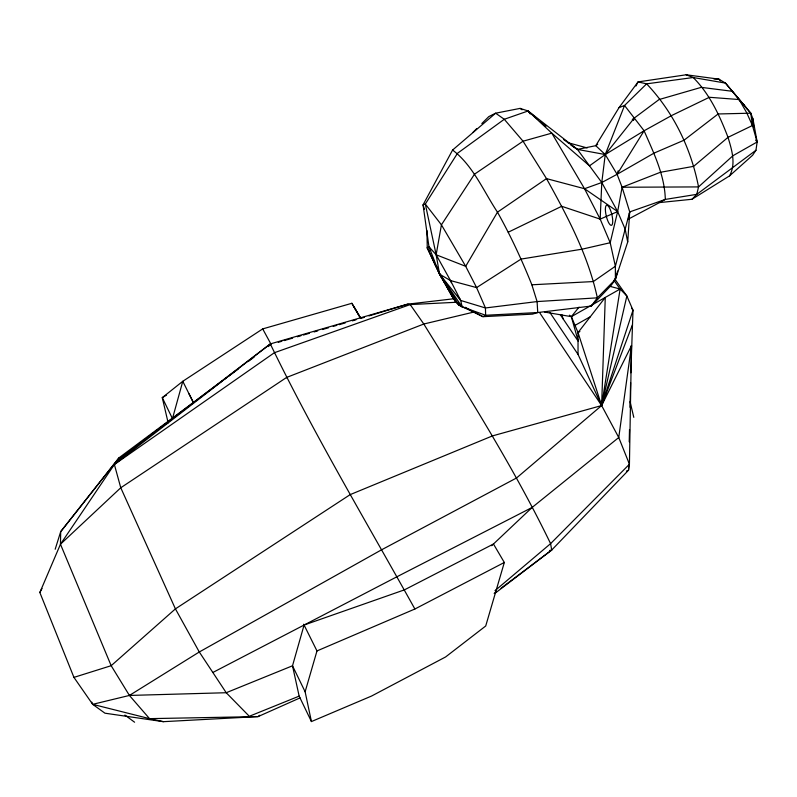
<?xml version="1.0" encoding="UTF-8"?>
<svg xmlns="http://www.w3.org/2000/svg" width="797" height="797" viewBox="0 0 797 797"><rect width="100%" height="100%" fill="white"/><g stroke="black" fill="none" stroke-linecap="round" stroke-linejoin="round"><path stroke-width="1.2" d="M300.08 697.883L258.069 716.593L163.395 721.674L104.955 713.195L92.681 704.339L73.932 677.38L39.85 592.51L60.462 544.221L60.692 531.659L119.062 457.767L222.283 380.956M628.674 465.259L628.554 470.19L551.703 550.05L494.638 593.586M629.222 441.837L629.51 429.503M630.029 407.307L630.606 382.65M630.835 372.787L633.007 310.192L626.86 296.006L614.617 278.771M91.794 702.137L92.681 704.339L129.413 695.442L199.29 651.986L381.414 549.89L516.556 477.971L601.635 405.553L605.272 297.44L578.024 332.588L578.034 354.396L601.635 405.553L618.751 437.523L629.431 464.223L628.554 470.19L626.422 471.057M426.943 230.542L427.252 247.877L439.585 274.178L452.158 296.414L455.685 301.973L458.972 305.092L462.081 306.805L485.632 315.263L537.746 312.544L591.344 306.048L610.93 285.655L615.404 279.428L615.374 266.248L610.203 242.726L600.171 219.115L601.785 182.513L605.242 154.538L624.549 105.483L646.616 83.844L693.201 77.518L725.469 83.097L750.764 113.184L752.916 118.733L757.15 141.986L755.964 150.254L752.617 155.246L729.544 175.878L691.975 199.27L659.478 202.587L627.916 219.354M630.835 356.807L631.473 345.669L601.635 405.553L492.496 435.889L350.172 494.628L175.42 608.878L111.172 665.694L73.932 677.38M539.838 312.962L601.635 405.553L601.934 400.622M570.732 144.944L577.407 149.398L595.748 145.692L605.242 154.538L617.087 174.314L622.108 187.245L629.71 211.902L627.737 241.909L615.404 279.428L597.351 297.839L591.344 306.048M630.845 351.816L631.473 345.669L630.666 347.9M569.377 315.194L571.349 316.658L578.024 332.588L601.635 405.553L620.126 289.032L613.889 280.235M597.72 144.277L595.748 145.692L619.04 107.625L638.038 81.922L686.177 74.779L718.814 79.142L725.469 83.097L750.764 113.184L752.448 125.518L728.02 137.333L693.659 166.344L660.374 172.282L622.108 187.245L617.645 211.584L610.203 242.726L582.278 249.142L521.069 259.085L476.596 287.607L450.524 280.594L439.585 274.178L427.252 247.877L428.965 246.771L423.058 204.859L452.586 150.035L495.624 113.194L520.112 108.392L528.102 110.972L577.407 149.398L601.785 182.513L617.645 211.584L625.177 229.227L627.687 241.939M632.37 324.927L601.635 405.553L626.86 296.006L620.126 289.032L609.775 286.292M629.192 214.034L629.71 211.902L665.306 199.419L696.787 194.348L755.964 150.254M615.404 279.428L617.565 271.06M629.71 211.902L615.374 266.248L593.337 281.56L531.858 284.788C521.866 259.922 510.578 235.563 497.477 212.171C483.48 191.101 473.189 165.646 452.586 150.035M454.519 298.676L407.646 304.165L270.303 343.925L116.76 461.065L172.471 418.624L182.782 381.295L262.701 328.902L351.875 303.288L360.772 318.421L364.289 317.345M311.428 721.564L299.154 696.13L292.509 665.794L304.085 625.037L404.477 589.84L493.463 544.012L504.322 562.473L485.712 625.994L445.603 656.957L371.571 696.04L311.428 721.564L305.131 691.786L316.977 650.94L303.677 624.23M618.163 170.797L617.087 174.314L601.785 182.513L584.53 188.72L546.503 178.618L523.051 141.208L504.272 119.281L495.624 113.194L488.8 116.601L481.846 123.515M633.555 120.397L634.273 118.056L659.059 99.555L701.24 87.351L732.274 91.286L747.347 109.079M55.182 549.253L60.692 531.659L119.062 457.767M601.635 405.553L633.007 310.192L631.583 308.19M729.544 175.878C736.249 163.664 731.726 149.706 728.02 137.333C719.661 115.625 709.858 94.215 693.201 77.518L686.177 74.779M635.956 86.006L638.038 81.922L646.616 83.844C673.614 112.327 691.059 148.531 698.541 186.916L696.787 194.348L691.975 199.27M39.85 592.51L42.012 588.475M622.108 187.245L698.541 186.916L732.901 155.744L757.15 141.986L752.448 125.518L746.719 112.795L739.128 99.535L709.36 97.284L671.702 115.495L644.106 130.768L617.087 174.314L654.068 153.094L684.035 140.202L718.117 113.971L750.764 113.184M163.395 721.674L149.537 718.645L129.413 695.442L111.172 665.694L60.462 544.221L114.369 464.492L270.303 343.925C314.187 434.544 365.923 521.099 414.888 609.008L504.322 562.473M579.04 307.114L571.349 316.658L578.223 341.236M473.159 132.163L476.636 128.706M491.669 545.706L532.117 507.46L618.751 437.523L631.473 345.669L629.431 464.223L550.597 543.634L494.987 590.687M60.462 544.221L120.765 487.764L286.621 377.429L423.805 324.02L474.604 311.886M259.772 715.278L258.069 716.593L149.537 718.645L92.681 704.339M494.16 593.406L496.142 591.912M501.104 588.176L551.703 550.05L550.597 543.634C513.736 467.411 468.267 395.92 423.805 324.02L410.196 304.574L407.646 304.165L368.971 315.921M224.276 379.462L226.268 377.967M228.261 376.473L238.223 369.011M248.186 361.549L254.163 357.066M268.111 346.615L270.103 345.121M632.29 119.47L634.273 118.056L605.242 154.538L589.501 165.826L551.793 133.149L528.102 110.972L504.272 119.281L457.508 153.283L425.319 204.042L423.058 204.859L424.383 209.242M619.04 107.625L624.549 105.483L644.106 130.768L605.242 154.538L577.407 149.398L571.479 145.154M166.513 395.113L162.279 397.643L168.167 422.888M620.126 289.032L571.349 316.658L544.481 312.055M575.006 325.385L590.348 316.698M578.024 332.588L579.887 331.532M659.478 202.587L665.306 199.419C664.778 175.21 653.53 152.625 644.106 130.768M212.839 672.489L396.796 576.839L532.117 507.46M508.257 232.216L561.696 206.293L600.171 219.115L617.645 211.584L584.53 188.72L551.793 133.149L523.051 141.208L474.504 174.184L441.428 224.834L436.148 254.771L439.585 274.178L455.685 301.973L458.833 303.747M316.977 650.94L414.888 609.008M299.154 696.13L249.312 716.284L226.218 692.723L199.29 651.986L175.42 608.878L120.765 487.764L114.369 464.492L274.387 352.712L410.196 304.574L455.994 302.292M278.273 342.302L281.859 341.265M284.24 340.578L292.619 338.147M297.381 336.772L300.997 335.726M303.348 335.039L309.366 333.305M314.098 331.931L317.734 330.875M322.466 329.51L328.494 327.766M333.216 326.401L336.862 325.345M339.183 324.668L345.231 322.915M352.404 320.842L355.99 319.806M549.681 550.458L551.703 550.05M716.583 79.301L718.814 79.142L720.548 80.915M129.413 695.442L226.218 692.723L292.509 665.794L305.131 691.786M713.903 78.943L718.814 79.142M568.102 142.733L587.18 147.943M445.792 284.31L439.585 274.178L462.081 306.805L460.716 300.459L450.524 280.594L436.148 254.771L428.965 246.771L439.585 274.178L460.716 300.459L485.443 307.961L537.088 301.575L597.351 297.839C588.156 255.239 567.514 216.415 546.503 178.618L497.477 212.171L465.697 266.318L476.596 287.607L485.443 307.961L485.632 315.263L482.972 316.678L465.119 307.283M520.112 108.392L522.095 109.807M563.579 139.495L569.506 143.739M124.9 715.058L134.593 722.221M742.037 103.311L743.88 104.895L737.833 98.679M537.487 119.122L528.102 110.972L530.274 113.971M540.306 121.562L545.945 126.444M755.586 140.083L757.15 141.986M560.401 314.865L577.536 340.219M549.82 312.394L578.034 354.396M428.965 246.771L430.918 249.83M427.252 247.877L429.175 250.896M459.381 298.367L460.716 300.459M432.851 258.218L434.714 263.727L437.364 267.892M447.097 286.382L449.07 289.48M457.647 303.009L458.972 305.092L482.972 316.678L532.476 314.138L537.746 312.544L537.088 301.575L531.858 284.788M286.621 377.429L286.92 377.987M439.585 274.178L458.972 305.092L457.966 302.87M353.181 305.53L360.762 318.421M351.875 303.288L360.682 318.441M452.158 296.414L439.884 273.53M262.701 328.902L271.1 344.374M434.714 263.727L438.739 271.359M584.53 188.72L600.171 219.115M193.392 402.605L182.782 381.295L162.279 397.643L172.471 418.624M189.019 393.818L193.452 402.724M450.524 280.594L451.451 282.686M461.084 304.524L462.081 306.805M452.586 295.846L453.921 299.194M561.895 314.685L563.1 318.85M630.058 401.658L633.794 417.349M752.916 118.733L753.743 127.211M465.697 266.318L436.148 254.771L425.319 204.042L441.428 224.834L465.697 266.318M605.381 209.073A10.321 2.879 76.7 0 0 610.801 225.252A10.321 2.879 76.7 0 0 610.98 211.524A10.321 2.879 76.7 0 0 605.381 209.073"/></g></svg>
